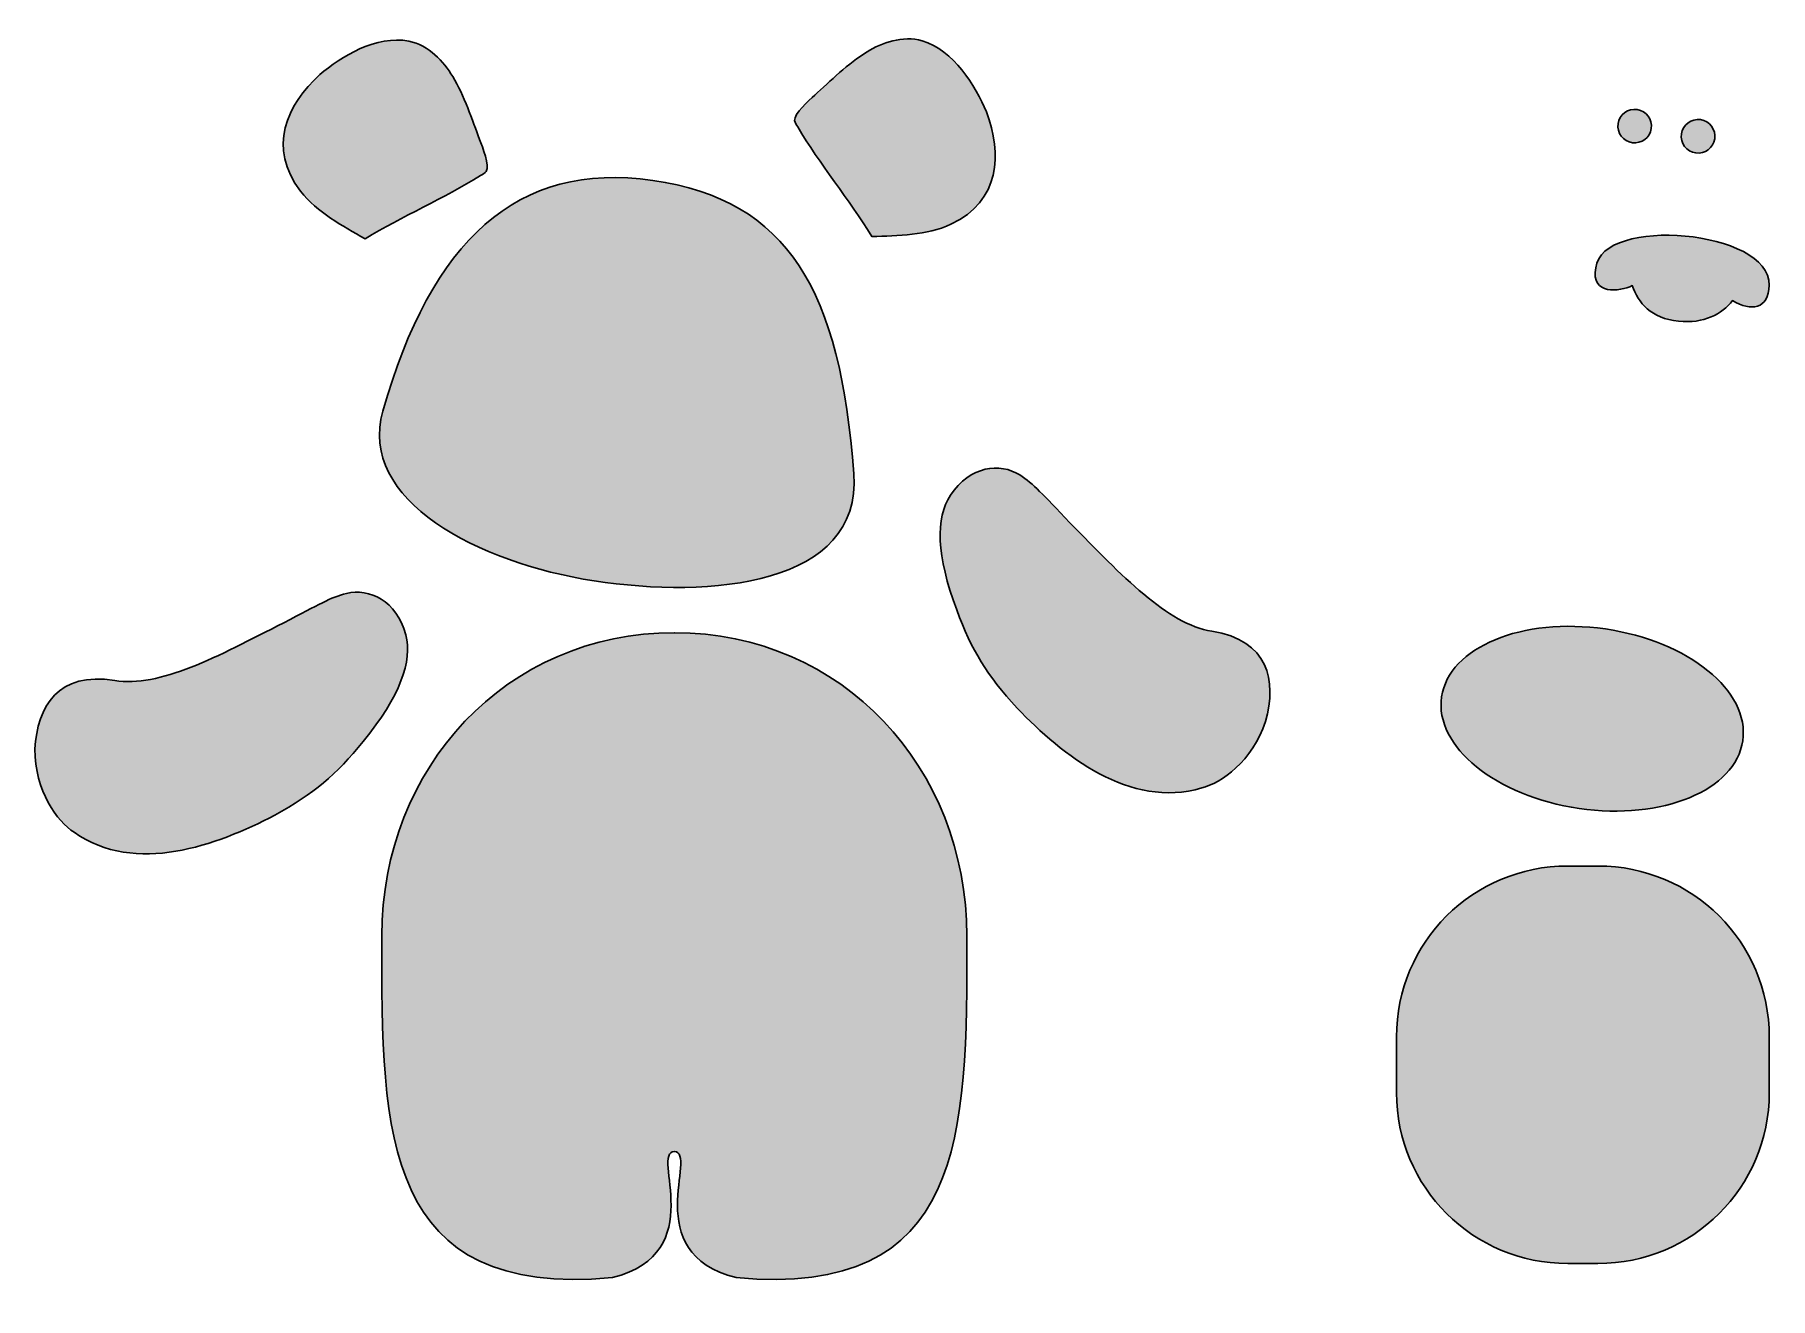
# Model space of a CAD drawing. Extents: x 22 to 195, y 5 to 132.
import ezdxf

# ---------------------------------------------------------------- set-up
doc = ezdxf.new("R2010")
doc.units = 0
doc.layers.add('LAYER_1', color=160, linetype='Continuous')

msp = doc.modelspace()

# ---------------------------------------------------------------- hatches: boundary and pattern name
at = {"layer": 'LAYER_1'}
h = msp.add_hatch(color=7, dxfattribs=at)
h.dxf.hatch_style = 2
edge = h.paths.add_edge_path()
edge.add_spline(control_points=[(66.84, 118), (66.73, 117.83), (66.43, 117.68), (66.26, 117.58), (62.68, 115.31), (58.4, 113.49), (54.74, 111.25), (52.44, 112.55), (49.94, 113.88), (48.27, 116.01), (44.93, 120.42), (46.89, 124.64), (50.18, 127.69), (52.37, 129.51), (55.85, 131.68), (59.1, 131.03), (61.09, 130.64), (62.6, 128.98), (63.49, 127.49), (64.63, 125.6), (65.45, 123.15), (66.18, 121.2), (66.47, 120.43), (67.22, 118.58), (66.84, 118), (66.84, 118), (66.84, 118), (66.84, 118)], knot_values=[0, 0, 0, 0, 1, 1, 1, 2, 2, 2, 3, 3, 3, 4, 4, 4, 5, 5, 5, 6, 6, 6, 7, 7, 7, 8, 8, 8, 9, 9, 9, 9], degree=3, periodic=0)
h = msp.add_hatch(color=7, dxfattribs=at)
h.dxf.hatch_style = 2
edge = h.paths.add_edge_path()
edge.add_spline(control_points=[(97.71, 123.09), (97.73, 122.89), (97.93, 122.62), (98.03, 122.45), (100.19, 118.77), (103.19, 115.17), (105.45, 111.48), (108.08, 111.57), (110.9, 111.59), (113.36, 112.7), (118.31, 115.06), (118.47, 119.72), (116.9, 123.95), (115.78, 126.59), (113.65, 130.14), (110.47, 131.07), (108.52, 131.63), (106.42, 130.87), (104.96, 129.97), (103.09, 128.81), (101.25, 127.02), (99.72, 125.63), (99.12, 125.08), (97.63, 123.77), (97.71, 123.09), (97.71, 123.09), (97.71, 123.09), (97.71, 123.09)], knot_values=[0, 0, 0, 0, 1, 1, 1, 2, 2, 2, 3, 3, 3, 4, 4, 4, 5, 5, 5, 6, 6, 6, 7, 7, 7, 8, 8, 8, 9, 9, 9, 9], degree=3, periodic=0)
h = msp.add_hatch(color=7, dxfattribs=at)
edge = h.paths.add_edge_path()
edge.add_spline(control_points=[(183.45, 122.3), (183.32, 121.38), (182.46, 120.74), (181.55, 120.87), (180.63, 121.01), (179.99, 121.86), (180.12, 122.78), (180.26, 123.69), (181.11, 124.33), (182.03, 124.19), (182.95, 124.06), (183.59, 123.21), (183.45, 122.3), (183.45, 122.3), (183.45, 122.3), (183.45, 122.3)], knot_values=[0, 0, 0, 0, 1, 1, 1, 2, 2, 2, 3, 3, 3, 4, 4, 4, 5, 5, 5, 5], degree=3, periodic=0)
h = msp.add_hatch(color=7, dxfattribs=at)
edge = h.paths.add_edge_path()
edge.add_spline(control_points=[(189.79, 121.27), (189.66, 120.35), (188.81, 119.72), (187.89, 119.85), (186.97, 119.98), (186.33, 120.83), (186.46, 121.75), (186.6, 122.67), (187.45, 123.31), (188.37, 123.18), (189.29, 123.04), (189.93, 122.19), (189.79, 121.27), (189.79, 121.27), (189.79, 121.27), (189.79, 121.27)], knot_values=[0, 0, 0, 0, 1, 1, 1, 2, 2, 2, 3, 3, 3, 4, 4, 4, 5, 5, 5, 5], degree=3, periodic=0)
h = msp.add_hatch(color=7, dxfattribs=at)
h.dxf.hatch_style = 2
edge = h.paths.add_edge_path()
edge.add_spline(control_points=[(103.63, 87.73), (104.45, 76.55), (89.26, 75.22), (77.64, 77.01), (66.01, 78.8), (53.97, 85.08), (56.5, 94.01), (61.34, 111.05), (69.9, 119.05), (83.51, 117.1), (97.12, 115.15), (102.29, 105.99), (103.63, 87.73), (103.63, 87.73), (103.63, 87.73), (103.63, 87.73)], knot_values=[0, 0, 0, 0, 1, 1, 1, 2, 2, 2, 3, 3, 3, 4, 4, 4, 5, 5, 5, 5], degree=3, periodic=0)
h = msp.add_hatch(color=7, dxfattribs=at)
edge = h.paths.add_edge_path()
edge.add_spline(control_points=[(195.24, 106.61), (195.18, 104.17), (193.44, 103.97), (191.57, 105.06), (190.51, 103.71), (188.72, 102.74), (186.17, 103), (183.42, 103.27), (182.14, 104.85), (181.54, 106.56), (180.32, 105.97), (177.34, 105.57), (177.89, 108.36), (178.46, 113.56), (195.36, 112.18), (195.24, 106.61), (195.24, 106.61), (195.24, 106.61), (195.24, 106.61)], knot_values=[0, 0, 0, 0, 1, 1, 1, 2, 2, 2, 3, 3, 3, 4, 4, 4, 5, 5, 5, 6, 6, 6, 6], degree=3, periodic=0)
h = msp.add_hatch(color=7, dxfattribs=at)
h.dxf.hatch_style = 2
edge = h.paths.add_edge_path()
edge.add_spline(control_points=[(119.97, 64.27), (116.94, 67.6), (115.45, 70.03), (113.93, 74.1), (111.89, 79.56), (111.81, 83.29), (113.31, 85.58), (115.25, 88.54), (118.28, 88.86), (120.24, 87.61), (121.66, 86.71), (122.46, 85.73), (125.27, 82.83), (130.46, 77.5), (135.02, 72.68), (139.45, 71.97), (145.14, 71.06), (145.98, 67.05), (144.84, 62.94), (143.52, 58.93), (140.4, 56.77), (138.47, 56.28), (131.21, 54.14), (124.56, 59.55), (119.97, 64.27), (119.97, 64.27), (119.97, 64.27), (119.97, 64.27)], knot_values=[0, 0, 0, 0, 1, 1, 1, 2, 2, 2, 3, 3, 3, 4, 4, 4, 5, 5, 5, 6, 6, 6, 7, 7, 7, 8, 8, 8, 9, 9, 9, 9], degree=3, periodic=0)
h = msp.add_hatch(color=7, dxfattribs=at)
h.dxf.hatch_style = 2
edge = h.paths.add_edge_path()
edge.add_spline(control_points=[(45.68, 53.54), (49.62, 55.73), (51.79, 57.56), (54.54, 60.93), (58.22, 65.46), (59.48, 68.98), (58.79, 71.62), (57.89, 75.04), (55.13, 76.3), (52.87, 75.75), (51.23, 75.34), (50.17, 74.67), (46.58, 72.82), (39.95, 69.41), (34.1, 66.29), (29.67, 67.03), (24, 67.97), (21.91, 64.44), (21.68, 60.18), (21.66, 55.95), (23.93, 52.92), (25.59, 51.84), (31.8, 47.51), (39.82, 50.53), (45.68, 53.54), (45.68, 53.54), (45.68, 53.54), (45.68, 53.54)], knot_values=[0, 0, 0, 0, 1, 1, 1, 2, 2, 2, 3, 3, 3, 4, 4, 4, 5, 5, 5, 6, 6, 6, 7, 7, 7, 8, 8, 8, 9, 9, 9, 9], degree=3, periodic=0)
h = msp.add_hatch(color=7, dxfattribs=at)
edge = h.paths.add_edge_path()
edge.add_spline(control_points=[(192.6, 61.01), (191.88, 56.05), (184.54, 53.01), (176.22, 54.22), (167.9, 55.43), (161.73, 60.44), (162.46, 65.4), (163.19, 70.37), (170.53, 73.41), (178.85, 72.19), (187.17, 70.98), (193.33, 65.98), (192.6, 61.01), (192.6, 61.01), (192.6, 61.01), (192.6, 61.01)], knot_values=[0, 0, 0, 0, 1, 1, 1, 2, 2, 2, 3, 3, 3, 4, 4, 4, 5, 5, 5, 5], degree=3, periodic=0)
h = msp.add_hatch(color=7, dxfattribs=at)
edge = h.paths.add_edge_path()
edge.add_spline(control_points=[(85.68, 71.82), (68.83, 71.82), (56.4, 58.29), (56.4, 41.48), (56.31, 21.31), (56.62, 5.19), (79.47, 7.26), (89.31, 9.75), (83.23, 19.78), (85.67, 19.89), (88.12, 19.8), (82.01, 9.75), (91.86, 7.26), (114.72, 5.19), (115.02, 21.31), (114.94, 41.48), (114.94, 58.29), (102.51, 71.82), (85.68, 71.82), (85.68, 71.82), (85.68, 71.82), (85.68, 71.82)], knot_values=[0, 0, 0, 0, 1, 1, 1, 2, 2, 2, 3, 3, 3, 4, 4, 4, 5, 5, 5, 6, 6, 6, 7, 7, 7, 7], degree=3, periodic=0)
h = msp.add_hatch(color=7, dxfattribs=at)
edge = h.paths.add_edge_path()
edge.add_spline(control_points=[(175.09, 48.46), (175.09, 48.46), (178.1, 48.46), (178.1, 48.46), (187.6, 48.46), (195.25, 40.83), (195.25, 31.36), (195.25, 31.36), (195.25, 25.77), (195.25, 25.77), (195.25, 16.3), (187.6, 8.67), (178.1, 8.67), (178.1, 8.67), (175.09, 8.67), (175.09, 8.67), (165.59, 8.67), (157.95, 16.3), (157.95, 25.77), (157.95, 25.77), (157.95, 31.36), (157.95, 31.36), (157.95, 40.83), (165.59, 48.46), (175.09, 48.46), (175.09, 48.46), (175.09, 48.46), (175.09, 48.46)], knot_values=[0, 0, 0, 0, 1, 1, 1, 2, 2, 2, 3, 3, 3, 4, 4, 4, 5, 5, 5, 6, 6, 6, 7, 7, 7, 8, 8, 8, 9, 9, 9, 9], degree=3, periodic=0)

# ---------------------------------------------------------------- linework, layer by layer
at = {"layer": 'LAYER_1', "color": 33}
for points, knots in [([(66.84, 118), (66.73, 117.83), (66.43, 117.68), (66.26, 117.58), (62.68, 115.31), (58.4, 113.49), (54.74, 111.25), (52.44, 112.55), (49.94, 113.88), (48.27, 116.01), (44.93, 120.42), (46.89, 124.64), (50.18, 127.69), (52.37, 129.51), (55.85, 131.68), (59.1, 131.03), (61.09, 130.64), (62.6, 128.98), (63.49, 127.49), (64.63, 125.6), (65.45, 123.15), (66.18, 121.2), (66.47, 120.43), (67.22, 118.58), (66.84, 118), (66.84, 118), (66.84, 118), (66.84, 118)], [0, 0, 0, 0, 1, 1, 1, 2, 2, 2, 3, 3, 3, 4, 4, 4, 5, 5, 5, 6, 6, 6, 7, 7, 7, 8, 8, 8, 9, 9, 9, 9]), ([(97.71, 123.09), (97.73, 122.89), (97.93, 122.62), (98.03, 122.45), (100.19, 118.77), (103.19, 115.17), (105.45, 111.48), (108.08, 111.57), (110.9, 111.59), (113.36, 112.7), (118.31, 115.06), (118.47, 119.72), (116.9, 123.95), (115.78, 126.59), (113.65, 130.14), (110.47, 131.07), (108.52, 131.63), (106.42, 130.87), (104.96, 129.97), (103.09, 128.81), (101.25, 127.02), (99.72, 125.63), (99.12, 125.08), (97.63, 123.77), (97.71, 123.09), (97.71, 123.09), (97.71, 123.09), (97.71, 123.09)], [0, 0, 0, 0, 1, 1, 1, 2, 2, 2, 3, 3, 3, 4, 4, 4, 5, 5, 5, 6, 6, 6, 7, 7, 7, 8, 8, 8, 9, 9, 9, 9]), ([(103.63, 87.73), (104.45, 76.55), (89.26, 75.22), (77.64, 77.01), (66.01, 78.8), (53.97, 85.08), (56.5, 94.01), (61.34, 111.05), (69.9, 119.05), (83.51, 117.1), (97.12, 115.15), (102.29, 105.99), (103.63, 87.73), (103.63, 87.73), (103.63, 87.73), (103.63, 87.73)], [0, 0, 0, 0, 1, 1, 1, 2, 2, 2, 3, 3, 3, 4, 4, 4, 5, 5, 5, 5]), ([(119.97, 64.27), (116.94, 67.6), (115.45, 70.03), (113.93, 74.1), (111.89, 79.56), (111.81, 83.29), (113.31, 85.58), (115.25, 88.54), (118.28, 88.86), (120.24, 87.61), (121.66, 86.71), (122.46, 85.73), (125.27, 82.83), (130.46, 77.5), (135.02, 72.68), (139.45, 71.97), (145.14, 71.06), (145.98, 67.05), (144.84, 62.94), (143.52, 58.93), (140.4, 56.77), (138.47, 56.28), (131.21, 54.14), (124.56, 59.55), (119.97, 64.27), (119.97, 64.27), (119.97, 64.27), (119.97, 64.27)], [0, 0, 0, 0, 1, 1, 1, 2, 2, 2, 3, 3, 3, 4, 4, 4, 5, 5, 5, 6, 6, 6, 7, 7, 7, 8, 8, 8, 9, 9, 9, 9]), ([(45.68, 53.54), (49.62, 55.73), (51.79, 57.56), (54.54, 60.93), (58.22, 65.46), (59.48, 68.98), (58.79, 71.62), (57.89, 75.04), (55.13, 76.3), (52.87, 75.75), (51.23, 75.34), (50.17, 74.67), (46.58, 72.82), (39.95, 69.41), (34.1, 66.29), (29.67, 67.03), (24, 67.97), (21.91, 64.44), (21.68, 60.18), (21.66, 55.95), (23.93, 52.92), (25.59, 51.84), (31.8, 47.51), (39.82, 50.53), (45.68, 53.54), (45.68, 53.54), (45.68, 53.54), (45.68, 53.54)], [0, 0, 0, 0, 1, 1, 1, 2, 2, 2, 3, 3, 3, 4, 4, 4, 5, 5, 5, 6, 6, 6, 7, 7, 7, 8, 8, 8, 9, 9, 9, 9]), ([(85.68, 71.82), (68.83, 71.82), (56.4, 58.29), (56.4, 41.48), (56.31, 21.31), (56.62, 5.19), (79.47, 7.26), (89.31, 9.75), (83.23, 19.78), (85.67, 19.89), (88.12, 19.8), (82.01, 9.75), (91.86, 7.26), (114.72, 5.19), (115.02, 21.31), (114.94, 41.48), (114.94, 58.29), (102.51, 71.82), (85.68, 71.82), (85.68, 71.82), (85.68, 71.82), (85.68, 71.82)], [0, 0, 0, 0, 1, 1, 1, 2, 2, 2, 3, 3, 3, 4, 4, 4, 5, 5, 5, 6, 6, 6, 7, 7, 7, 7])]:
    msp.add_open_spline(points, degree=3, knots=knots, dxfattribs=at)
at = {"layer": 'LAYER_1', "color": 7}
for points, knots in [([(183.45, 122.3), (183.32, 121.38), (182.46, 120.74), (181.55, 120.87), (180.63, 121.01), (179.99, 121.86), (180.12, 122.78), (180.26, 123.69), (181.11, 124.33), (182.03, 124.19), (182.95, 124.06), (183.59, 123.21), (183.45, 122.3), (183.45, 122.3), (183.45, 122.3), (183.45, 122.3)], [0, 0, 0, 0, 1, 1, 1, 2, 2, 2, 3, 3, 3, 4, 4, 4, 5, 5, 5, 5]), ([(189.79, 121.27), (189.66, 120.35), (188.81, 119.72), (187.89, 119.85), (186.97, 119.98), (186.33, 120.83), (186.46, 121.75), (186.6, 122.67), (187.45, 123.31), (188.37, 123.18), (189.29, 123.04), (189.93, 122.19), (189.79, 121.27), (189.79, 121.27), (189.79, 121.27), (189.79, 121.27)], [0, 0, 0, 0, 1, 1, 1, 2, 2, 2, 3, 3, 3, 4, 4, 4, 5, 5, 5, 5]), ([(195.24, 106.61), (195.18, 104.17), (193.44, 103.97), (191.57, 105.06), (190.51, 103.71), (188.72, 102.74), (186.17, 103), (183.42, 103.27), (182.14, 104.85), (181.54, 106.56), (180.32, 105.97), (177.34, 105.57), (177.89, 108.36), (178.46, 113.56), (195.36, 112.18), (195.24, 106.61), (195.24, 106.61), (195.24, 106.61), (195.24, 106.61)], [0, 0, 0, 0, 1, 1, 1, 2, 2, 2, 3, 3, 3, 4, 4, 4, 5, 5, 5, 6, 6, 6, 6])]:
    msp.add_open_spline(points, degree=3, knots=knots, dxfattribs=at)
at = {"layer": 'LAYER_1', "color": 31}
for points, knots in [([(192.6, 61.01), (191.88, 56.05), (184.54, 53.01), (176.22, 54.22), (167.9, 55.43), (161.73, 60.44), (162.46, 65.4), (163.19, 70.37), (170.53, 73.41), (178.85, 72.19), (187.17, 70.98), (193.33, 65.98), (192.6, 61.01), (192.6, 61.01), (192.6, 61.01), (192.6, 61.01)], [0, 0, 0, 0, 1, 1, 1, 2, 2, 2, 3, 3, 3, 4, 4, 4, 5, 5, 5, 5]), ([(175.09, 48.46), (175.09, 48.46), (178.1, 48.46), (178.1, 48.46), (187.6, 48.46), (195.25, 40.83), (195.25, 31.36), (195.25, 31.36), (195.25, 25.77), (195.25, 25.77), (195.25, 16.3), (187.6, 8.67), (178.1, 8.67), (178.1, 8.67), (175.09, 8.67), (175.09, 8.67), (165.59, 8.67), (157.95, 16.3), (157.95, 25.77), (157.95, 25.77), (157.95, 31.36), (157.95, 31.36), (157.95, 40.83), (165.59, 48.46), (175.09, 48.46), (175.09, 48.46), (175.09, 48.46), (175.09, 48.46)], [0, 0, 0, 0, 1, 1, 1, 2, 2, 2, 3, 3, 3, 4, 4, 4, 5, 5, 5, 6, 6, 6, 7, 7, 7, 8, 8, 8, 9, 9, 9, 9])]:
    msp.add_open_spline(points, degree=3, knots=knots, dxfattribs=at)

doc.saveas('drawing.dxf')
